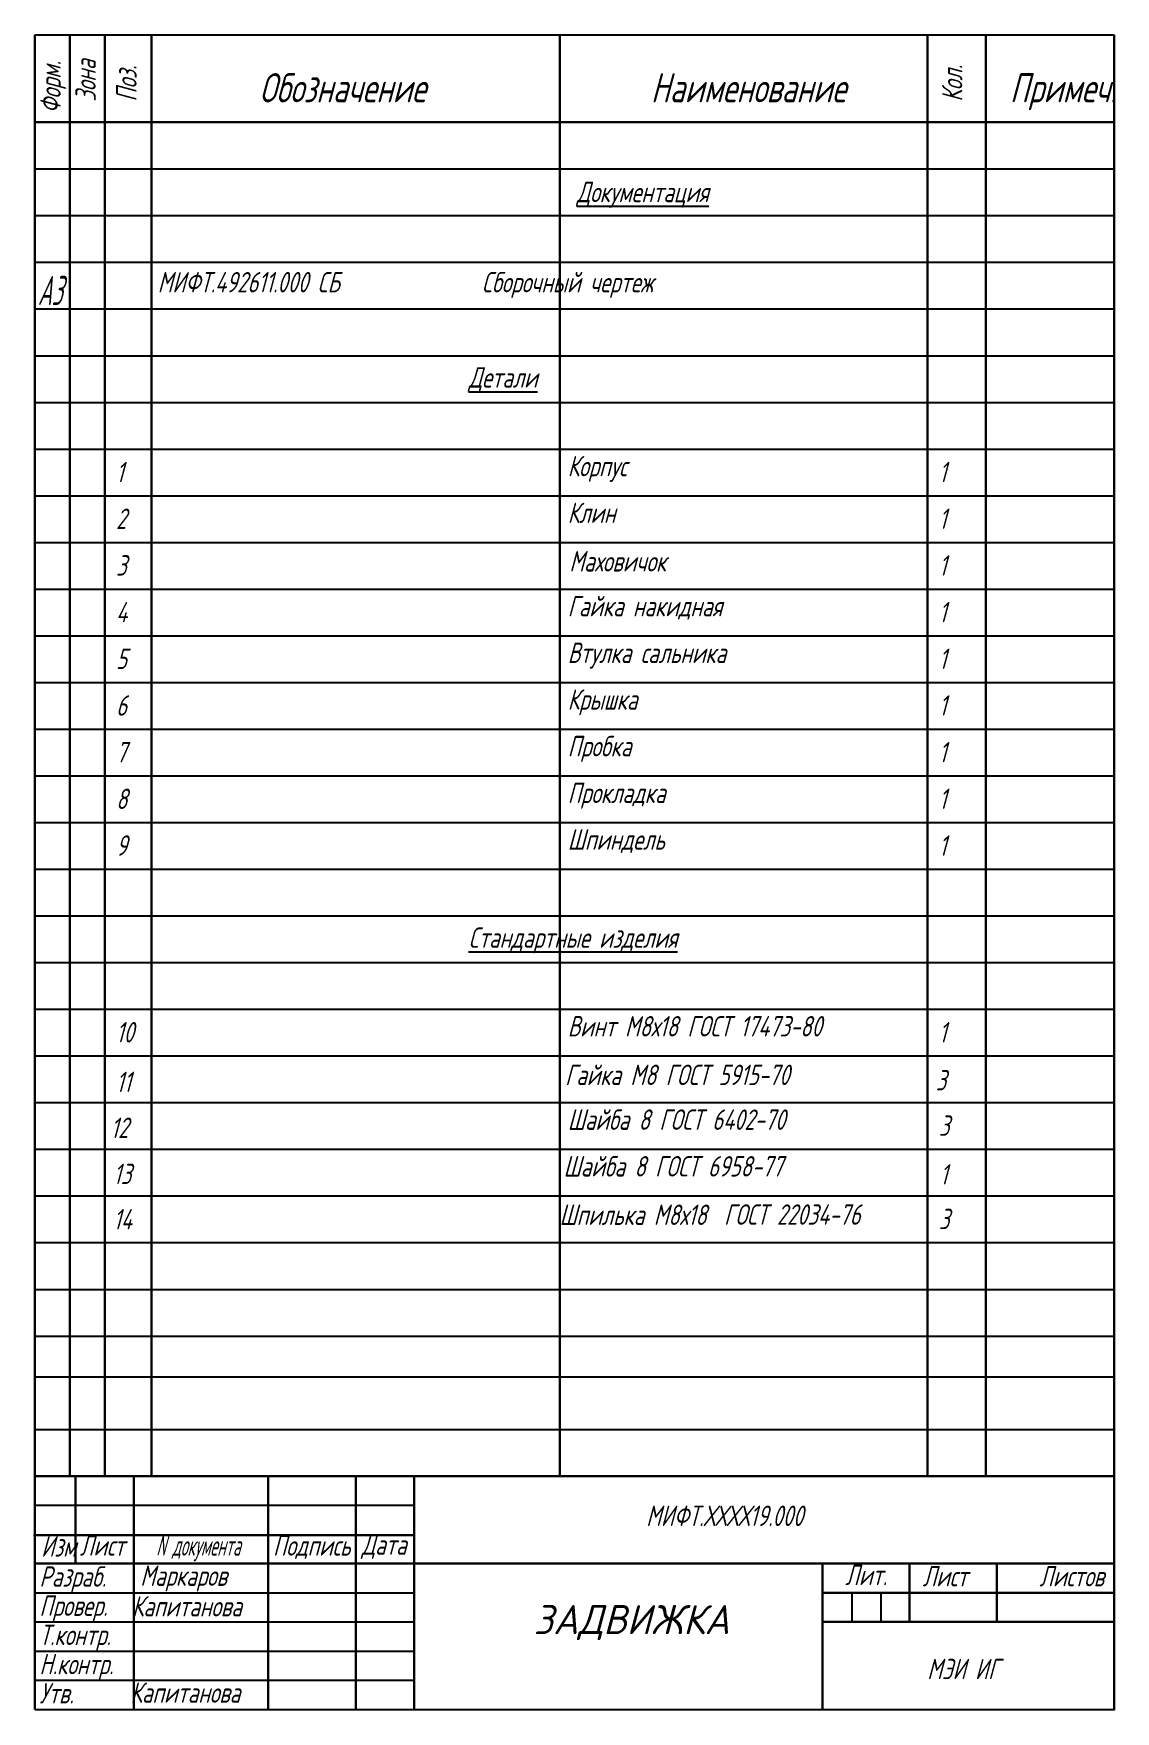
# Model space of a CAD drawing. Header units: millimetres. Extents: x 2883 to 6572, y 1536 to 3478.
# Drawn here: x 2883.3 to 3068.7, y 1539.4 to 1826.9 of the extents above; entities that cross this region are included whole.
import ezdxf
from ezdxf.enums import TextEntityAlignment as Align

# ---------------------------------------------------------------- set-up
doc = ezdxf.new("R2010")
doc.units = ezdxf.units.MM
for name, color, linetype in [('1', 30, 'Continuous'), ('FORMAT', 7, 'Continuous'), ('Текст', 7, 'Continuous')]:
    doc.layers.add(name, color=color, linetype=linetype)
doc.styles.add('GOST-2.304_Type-B_italic', font='GOST Common Italic.ttf')
doc.styles.add('simplex', font='simplex.shx', dxfattribs={"width": 0.7, "oblique": 15})

msp = doc.modelspace()

# ---------------------------------------------------------------- linework, layer by layer
at = {"layer": 'FORMAT'}
for p, q in [((2883.469, 1803.719), (3068.469, 1803.719)), ((2883.469, 1795.719), (3068.469, 1795.719)), ((2883.469, 1787.719), (3068.469, 1787.719)), ((2883.469, 1779.719), (3068.469, 1779.719)), ((2883.469, 1771.719), (3068.469, 1771.719)), ((2883.469, 1763.719), (3068.469, 1763.719)), ((2883.469, 1755.719), (3068.469, 1755.719)), ((2883.469, 1747.719), (3068.469, 1747.719)), ((2883.469, 1739.719), (3068.469, 1739.719)), ((2883.469, 1731.719), (3068.469, 1731.719)), ((2883.469, 1723.719), (3068.469, 1723.719)), ((2883.469, 1715.719), (3068.469, 1715.719)), ((2883.469, 1707.719), (3068.469, 1707.719)), ((2883.469, 1699.719), (3068.469, 1699.719)), ((2883.469, 1691.719), (3068.469, 1691.719)), ((2883.469, 1683.719), (3068.469, 1683.719)), ((2883.469, 1675.719), (3068.469, 1675.719)), ((2883.469, 1667.719), (3068.469, 1667.719)), ((2883.469, 1659.719), (3068.469, 1659.719)), ((2883.469, 1651.719), (3068.469, 1651.719)), ((2883.469, 1643.719), (3068.469, 1643.719)), ((2883.469, 1635.719), (3068.469, 1635.719)), ((2883.469, 1627.719), (3068.469, 1627.719)), ((2883.469, 1619.719), (3068.469, 1619.719)), ((2883.469, 1611.719), (3068.469, 1611.719)), ((2883.469, 1603.719), (3068.469, 1603.719)), ((2883.469, 1596.719), (3068.469, 1596.719)), ((2883.469, 1587.719), (3068.469, 1587.719)), ((2883.469, 1579.719), (2883.469, 1539.719)), ((2883.469, 1574.719), (2948.579, 1574.719)), ((2883.469, 1559.719), (2948.579, 1559.719)), ((3023.469, 1559.719), (3023.469, 1554.719)), ((3028.469, 1559.719), (3028.469, 1554.719)), ((2883.469, 1554.719), (2948.579, 1554.719)), ((2883.469, 1549.719), (2948.406, 1549.719)), ((2883.469, 1544.719), (2948.406, 1544.719))]:
    msp.add_line(p, q, dxfattribs=at)
at = {"layer": 'FORMAT', "linetype": 'Continuous'}
msp.add_line((2978.469, 1675.719), (3032.469, 1675.719), dxfattribs=at)
at = {"layer": 'FORMAT', "const_width": 0.4}
for points in [[(2883.469, 1826.719), (2883.469, 1579.719)], [(2889.469, 1826.719), (2889.469, 1579.719)], [(2895.469, 1826.719), (2895.469, 1579.719)], [(2903.469, 1826.719), (2903.469, 1579.719)], [(2973.469, 1826.719), (2973.469, 1579.719)], [(3036.469, 1826.719), (3036.469, 1579.719)], [(3046.469, 1826.719), (3046.469, 1579.719)], [(3068.469, 1826.719), (3068.469, 1539.587)], [(3068.469, 1811.719), (2883.469, 1811.719)], [(3068.469, 1579.719), (2883.469, 1579.719), (2883.469, 1539.719)], [(2890.469, 1579.719), (2890.469, 1564.719)], [(2900.469, 1579.719), (2900.469, 1539.719)], [(2923.469, 1579.719), (2923.469, 1539.719)], [(2938.469, 1579.719), (2938.469, 1539.719)], [(2948.469, 1579.719), (2948.469, 1539.719)], [(2948.469, 1569.584), (2883.469, 1569.584)], [(3068.469, 1564.719), (2883.469, 1564.719)], [(3018.464, 1564.719), (3018.464, 1539.719)], [(3033.366, 1564.719), (3033.366, 1554.719)], [(3048.366, 1564.598), (3048.366, 1554.719)], [(3068.469, 1559.719), (3018.464, 1559.719)], [(3068.469, 1554.719), (3018.464, 1554.719)]]:
    msp.add_lwpolyline(points, dxfattribs=at)
at = {"layer": 'FORMAT'}
for points in [[(2890.372, 1579.719), (2890.372, 1564.719)], [(2900.469, 1539.719), (2900.469, 1579.719)], [(2923.469, 1539.719), (2923.469, 1579.719)], [(2938.469, 1539.719), (2938.469, 1579.719)], [(2948.469, 1539.719), (2948.469, 1579.719)], [(2883.269, 1569.584), (2948.406, 1569.584)]]:
    msp.add_lwpolyline(points, dxfattribs=at)
at = {"layer": 'Текст', "ltscale": 10}
for p, q in [((2883.469, 1826.719), (3068.469, 1826.719)), ((2883.469, 1539.719), (3068.469, 1539.719))]:
    msp.add_line(p, q, dxfattribs=at)

# ---------------------------------------------------------------- texts
at = {"layer": '1', "ltscale": 10, "attachment_point": 1}
for s, width, heights, insert, char_height, style in [('{\\C0;Маркаров}', 29.04506, [7.908], (2901.557, 1564.406), 3.5, 'simplex'), ('{\\C0;ЗАДВИЖКА}', 70, [8.866], (2968.946, 1557.63), 5, 'GOST-2.304_Type-B_italic'), ('{\\C0;МЭИ ИГ}', 76.42132, [17.172], (3036.409, 1548.412), 3.5, 'simplex')]:
    msp.add_mtext_dynamic_manual_height_columns(s, width=width, gutter_width=17.5, heights=heights, dxfattribs=dict(at, insert=insert, char_height=char_height, style=style))
at = {"layer": 'FORMAT', "style": 'simplex', "oblique": 15, "width": 0.7}
for s, p in [('Форм.', (2887.939, 1813.252)), ('Зона', (2893.939, 1815.252)), ('Поз.', (2900.939, 1815.252)), ('Кол.', (3042.439, 1815.252))]:
    msp.add_text(s, height=3.5, rotation=90, dxfattribs=at).set_placement(p)
for s, p in [('Обозначение', (2950.469, 1815.129)), ('Наименование', (3022.469, 1815.129)), ('Примеч.', (3068.807, 1815.129))]:
    msp.add_text(s, height=5, dxfattribs=at).set_placement(p, align=Align.RIGHT)
for s, p in [('Изм', (2884.569, 1565.919)), ('Лист', (2891.202, 1566.081)), ('Разраб.', (2884.276, 1560.758)), ('Лист', (3035.631, 1560.824)), ('Листов', (3055.631, 1560.824)), ('Провер.', (2884.276, 1555.758)), ('Капитанова', (2900.141, 1555.657)), ('Т.контр.', (2884.276, 1550.758)), ('Н.контр.', (2884.276, 1545.758)), ('Утв.', (2884.276, 1540.758)), ('Капитанова', (2899.872, 1540.864))]:
    msp.add_text(s, height=3.5, dxfattribs=at).set_placement(p)
at = {"layer": 'FORMAT', "style": 'simplex', "oblique": 15}
for s, width, p in [('N документа', 0.5, (2911.494, 1566.081)), ('Подпись', 0.7, (2930.935, 1566.081)), ('Дата', 0.7, (2943.329, 1566.229)), ('Лит.', 0.7, (3025.952, 1561.029))]:
    msp.add_text(s, height=3.5, dxfattribs=dict(at, width=width)).set_placement(p, align=Align.CENTER)
at = {"layer": 'Текст', "ltscale": 10, "style": 'simplex', "oblique": 15, "width": 0.5}
msp.add_text('A3', height=5, dxfattribs=at).set_placement((2883.992, 1780.385))
at = {"layer": 'Текст', "ltscale": 10, "char_height": 3.5, "attachment_point": 1, "style": 'simplex'}
for s, width, insert in [('{\\LДокументация\\P}\\P                ', 63, (2976.35, 1801.519)), ('МИФТ.492611.000 СБ               Сборочный чертеж {\\L }            ', 170.19322, (2904.538, 1786.062)), ('\\pxsm1.5;                                 {\\LДетали}', 165, (2904.21, 1769.745)), ('\\pxsm1.5,ql; Корпус', 63, (2973.177, 1754.55)), (' 1', 8, (2895.783, 1753.527)), (' 1', 8, (3036.783, 1753.527)), (' 2', 8, (2895.783, 1745.527)), ('\\pxsm1.5,ql; Клин', 63, (2973.177, 1746.55)), (' 1', 8, (3036.783, 1745.527)), (' 3', 8, (2895.783, 1737.527)), ('\\pxsm1.5,ql;Маховичок', 63, (2975.085, 1738.232)), (' 1', 8, (3036.783, 1737.527)), (' 4', 8, (2895.783, 1729.527)), ('\\pxsm1.5,ql; Гайка накидная \\P ', 63, (2973.177, 1730.55)), (' 1', 8, (3036.783, 1729.527)), ('\\pxsm1.5,ql; Втулка сальника ', 63, (2973.177, 1722.55)), (' 5', 8, (2895.783, 1721.527)), (' 1', 8, (3036.783, 1721.527)), ('\\pxsm1.5,ql; Крышка', 63, (2973.177, 1714.55)), (' 6', 8, (2895.783, 1713.527)), (' 1', 8, (3036.783, 1713.527)), (' 7', 8, (2895.783, 1705.527)), ('\\pxsm1.5,ql; Пробка ', 63, (2973.177, 1706.55)), (' 1', 8, (3036.783, 1705.527)), (' 8', 8, (2895.783, 1697.527)), ('\\pxsm1.5,ql; Прокладка', 63, (2973.177, 1698.55)), (' 1', 8, (3036.783, 1697.527)), (' 9', 8, (2895.783, 1689.527)), ('\\pxsm1.5,ql; Шпиндель ', 63, (2973.177, 1690.55)), (' 1', 8, (3036.783, 1689.527)), ('\\pxsm1.5;                                 {\\LСтандартные изделия}', 165, (2904.21, 1673.745)), (' 10', 8, (2895.783, 1657.527)), ('\\pxsm1.5,ql; Винт М8х18 ГОСТ 17473-80 ', 63, (2973.177, 1658.55)), (' 1', 8, (3036.783, 1657.527)), (' 11', 8, (2895.783, 1649.029)), ('\\pxsm1.5,ql; Гайка М8 ГОСТ 5915-70 ', 63, (2972.735, 1650.224)), (' 3', 8, (3036.23, 1649.311)), ('\\pxsm1.5,ql; Шайба 8 ГОСТ 6402-70 ', 63, (2973.177, 1642.55)), (' 12', 8, (2894.844, 1641.146)), (' 3', 8, (3036.783, 1641.527)), (' 13', 8, (2895.313, 1633.263)), ('\\pxsm1.5,ql; Шайба 8 ГОСТ 6958-77 ', 63, (2972.465, 1634.552)), (' 1', 8, (3036.961, 1633.173)), (' 14', 8, (2895.313, 1625.498)), ('\\pxsm1.5,ql; Шпилька М8х18', 63, (2971.778, 1626.25)), ('\\pxsm1.5;    ГОСТ 22034-76  ', 63, (2995.104, 1626.291)), (' 3', 8, (3036.783, 1625.527)), ('\\PМИФТ.ХХХХ19.000 ', 92.5, (2988.248, 1580.498))]:
    msp.add_mtext_dynamic_manual_height_columns(s, width=width, gutter_width=17.5, heights=[0], dxfattribs=dict(at, insert=insert))

doc.saveas('drawing.dxf')
